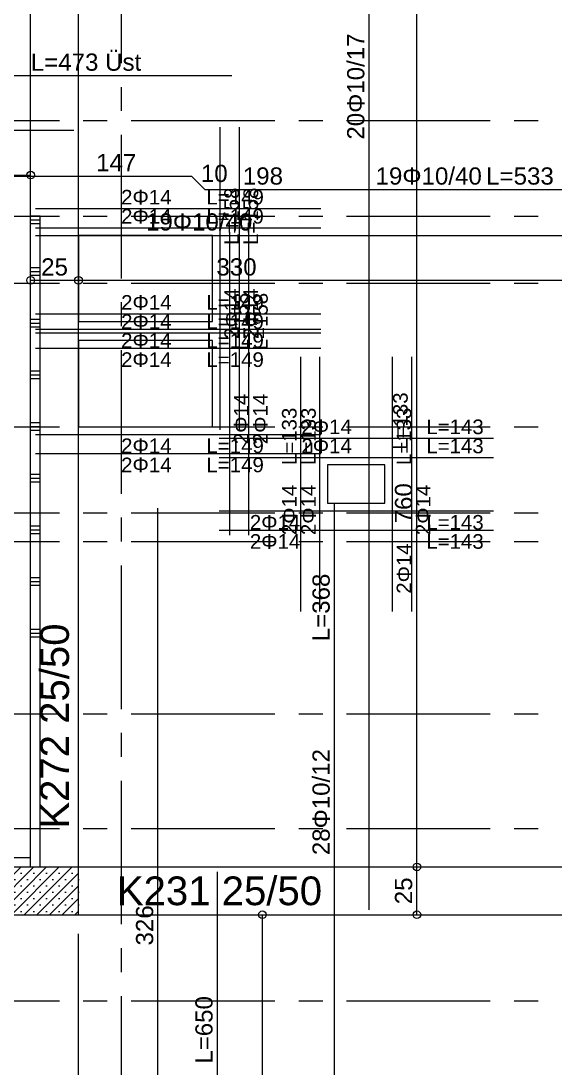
# Model space of a CAD drawing. Header units: millimetres. Extents: x 2232 to 85269, y -3593 to 5869.
# Drawn here: x 57816 to 58095, y 3591 to 4138 of the extents above; entities that cross this region are included whole.
import ezdxf

# ---------------------------------------------------------------- set-up
doc = ezdxf.new("R2010")
doc.units = ezdxf.units.MM
for name, pattern in [('CENTER2', [112.5, 75, -12.5, 12.5, -12.5]), ('DASHDOT2', [12.7, 6.35, -3.175, 0, -3.175]), ('HIDDEN2', [18.75, 12.5, -6.25])]:
    doc.linetypes.add(name, pattern=pattern)
doc.layers.add('aks', color=251, linetype='DASHDOT2', lineweight=35)
for name, color, linetype in [('Donatı Topl. Uzun. Yazısı', 7, 'Continuous'), ('Donatı Uz. Yazısı', 7, 'Continuous'), ('Donatı Yazısı', 7, 'Continuous'), ('Donatı Çizgisi', 7, 'Continuous'), ('Döşeme Boşluğu', 7, 'Continuous'), ('Kiriş', 7, 'Continuous'), ('Merdiven', 7, 'Continuous'), ('Panel', 7, 'Continuous'), ('Standart', 7, 'Continuous'), ('Statik Döşeme Kenarı', 7, 'Continuous'), ('Ölçülendirme', 7, 'Continuous')]:
    doc.layers.add(name, color=color, linetype=linetype)
doc.styles.add('arial_1_18', font='arial.ttf', dxfattribs={"height": 0.2})

# ---------------------------------------------------------------- blocks, each defined once
blk = doc.blocks.new('IDE539Entity3863')
at = {"layer": 'Standart', "color": 159, "linetype": 'CENTER2', "lineweight": -3}
blk.add_lwpolyline([(2132.5, 80), (2132.5, 2250)], dxfattribs=at)
blk = doc.blocks.new('IDE539Entity3925')
at = {"layer": 'aks', "color": 251, "linetype": 'CENTER2', "lineweight": -3}
blk.add_lwpolyline([(2110, 0), (2110, 2330)], dxfattribs=at)
blk = doc.blocks.new('IDE539Entity3981')
at = {"layer": 'aks', "color": 251, "linetype": 'CENTER2', "lineweight": -3}
blk.add_lwpolyline([(0, 1090), (3260, 1090)], dxfattribs=at)
blk = doc.blocks.new('IDE539Entity3988')
at = {"layer": 'aks', "color": 251, "linetype": 'CENTER2', "lineweight": -3}
blk.add_lwpolyline([(0, 865), (3260, 865)], dxfattribs=at)
blk = doc.blocks.new('IDE539Entity3995')
at = {"layer": 'aks', "color": 251, "linetype": 'CENTER2', "lineweight": -3}
blk.add_lwpolyline([(0, 715), (3260, 715)], dxfattribs=at)
blk = doc.blocks.new('IDE539Entity4002')
at = {"layer": 'aks', "color": 251, "linetype": 'CENTER2', "lineweight": -3}
blk.add_lwpolyline([(0, 970), (3260, 970)], dxfattribs=at)
blk = doc.blocks.new('IDE539Entity4009')
at = {"layer": 'aks', "color": 251, "linetype": 'CENTER2', "lineweight": -3}
blk.add_lwpolyline([(0, 1125), (3260, 1125)], dxfattribs=at)
blk = doc.blocks.new('IDE539Entity4016')
at = {"layer": 'aks', "color": 251, "linetype": 'CENTER2', "lineweight": -3}
blk.add_lwpolyline([(0, 1015), (3260, 1015)], dxfattribs=at)
blk = doc.blocks.new('IDE539Entity4023')
at = {"layer": 'aks', "color": 251, "linetype": 'CENTER2', "lineweight": -3}
blk.add_lwpolyline([(0, 760), (3260, 760)], dxfattribs=at)
blk = doc.blocks.new('IDE539Entity4044')
at = {"layer": 'aks', "color": 251, "linetype": 'CENTER2', "lineweight": -3}
blk.add_lwpolyline([(0, 955), (3260, 955)], dxfattribs=at)
blk = doc.blocks.new('IDE539Entity4051')
at = {"layer": 'aks', "color": 251, "linetype": 'CENTER2', "lineweight": -3}
blk.add_lwpolyline([(0, 805), (3260, 805)], dxfattribs=at)
blk = doc.blocks.new('IDE539Entity4260')
at = {"layer": 'Panel', "linetype": 'Continuous', "lineweight": 5}
h = blk.add_hatch(dxfattribs=at)
h.set_pattern_fill('SACNCR', color=163, scale=50, style=0)
h.set_pattern_definition([(45, (0, 0), (-3.314563, 3.314563), []), (45, (3.3146, 0), (-3.314563, 3.314563), [0, -4.6875])])
h.paths.add_polyline_path([(1800, 785), (2110, 785), (2110, 760), (1800, 760)])
blk = doc.blocks.new('IDE539Entity4262')
at = {"layer": 'Panel', "color": 164, "linetype": 'Continuous', "lineweight": -3}
blk.add_lwpolyline([(1800, 760), (2110, 760)], dxfattribs=at)
blk = doc.blocks.new('IDE539Entity4263')
at = {"layer": 'Panel', "color": 164, "linetype": 'Continuous', "lineweight": -3}
blk.add_lwpolyline([(2110, 760), (2110, 785)], dxfattribs=at)
blk = doc.blocks.new('IDE539Entity4264')
at = {"layer": 'Panel', "color": 164, "linetype": 'Continuous', "lineweight": -3}
blk.add_lwpolyline([(1800, 785), (2110, 785)], dxfattribs=at)
blk = doc.blocks.new('IDE539Entity4268')
at = {"layer": 'aks', "color": 251, "linetype": 'CENTER2', "lineweight": -3}
blk.add_lwpolyline([(0, 1175), (3260, 1175)], dxfattribs=at)
blk = doc.blocks.new('IDE539Entity4543')
at = {"layer": 'Statik Döşeme Kenarı', "color": 1, "linetype": 'Continuous', "lineweight": 5}
blk.add_lwpolyline([(1825, 1125), (2085, 1125)], dxfattribs=at)
blk = doc.blocks.new('IDE539Entity4704')
at = {"layer": 'Döşeme Boşluğu', "color": 8, "linetype": 'Continuous', "lineweight": -3}
blk.add_lwpolyline([(2110, 1070), (2180, 1070)], dxfattribs=at)
blk = doc.blocks.new('IDE539Entity4705')
at = {"layer": 'Döşeme Boşluğu', "color": 8, "linetype": 'Continuous', "lineweight": -3}
blk.add_lwpolyline([(2180, 1070), (2180, 1115)], dxfattribs=at)
blk = doc.blocks.new('IDE539Entity4706')
at = {"layer": 'Döşeme Boşluğu', "color": 8, "linetype": 'Continuous', "lineweight": -3}
blk.add_lwpolyline([(2180, 1115), (2110, 1115)], dxfattribs=at)
blk = doc.blocks.new('IDE539Entity4707')
at = {"layer": 'Döşeme Boşluğu', "color": 8, "linetype": 'Continuous', "lineweight": -3}
blk.add_lwpolyline([(2110, 1115), (2110, 1070)], dxfattribs=at)
blk = doc.blocks.new('IDE539Entity4708')
at = {"layer": 'Donatı Çizgisi', "color": 5, "linetype": 'Continuous', "lineweight": 5}
blk.add_lwpolyline([(2087.5, 1119), (2236.59, 1119)], dxfattribs=at)
at = {"layer": 'Donatı Topl. Uzun. Yazısı', "color": 1, "linetype": 'Continuous', "lineweight": 5, "style": 'arial_1_18'}
blk.add_text('L=149', height=7.65, dxfattribs=at).set_placement((2176.76, 1121.12))
at = {"layer": 'Donatı Yazısı', "color": 5, "linetype": 'Continuous', "lineweight": 5, "style": 'arial_1_18'}
blk.add_text('2Φ14', height=7.65, dxfattribs=at).set_placement((2132.23, 1121.12))
blk = doc.blocks.new('IDE539Entity4709')
at = {"layer": 'Donatı Çizgisi', "color": 5, "linetype": 'Continuous', "lineweight": 5}
blk.add_lwpolyline([(2087.5, 1129), (2236.59, 1129)], dxfattribs=at)
at = {"layer": 'Donatı Topl. Uzun. Yazısı', "color": 1, "linetype": 'Continuous', "lineweight": 5, "style": 'arial_1_18'}
blk.add_text('L=149', height=7.65, dxfattribs=at).set_placement((2176.76, 1131.12))
at = {"layer": 'Donatı Yazısı', "color": 5, "linetype": 'Continuous', "lineweight": 5, "style": 'arial_1_18'}
blk.add_text('2Φ14', height=7.65, dxfattribs=at).set_placement((2132.23, 1131.12))
blk = doc.blocks.new('IDE539Entity4710')
at = {"layer": 'Donatı Çizgisi', "color": 5, "linetype": 'Continuous', "lineweight": 5}
blk.add_lwpolyline([(2184, 1013.41), (2184, 1171.59)], dxfattribs=at)
at = {"layer": 'Donatı Topl. Uzun. Yazısı', "color": 1, "linetype": 'Continuous', "lineweight": 5, "style": 'arial_1_18'}
blk.add_text('L=158', height=7.65, rotation=90, dxfattribs=at).set_placement((2193.78, 1109.94))
at = {"layer": 'Donatı Yazısı', "color": 5, "linetype": 'Continuous', "lineweight": 5, "style": 'arial_1_18'}
blk.add_text('2Φ14', height=7.65, rotation=90, dxfattribs=at).set_placement((2193.78, 1060.86))
blk = doc.blocks.new('IDE539Entity4711')
at = {"layer": 'Donatı Çizgisi', "color": 5, "linetype": 'Continuous', "lineweight": 5}
blk.add_lwpolyline([(2194, 1013.41), (2194, 1171.59)], dxfattribs=at)
at = {"layer": 'Donatı Topl. Uzun. Yazısı', "color": 1, "linetype": 'Continuous', "lineweight": 5, "style": 'arial_1_18'}
blk.add_text('L=158', height=7.65, rotation=90, dxfattribs=at).set_placement((2203.78, 1109.94))
at = {"layer": 'Donatı Yazısı', "color": 5, "linetype": 'Continuous', "lineweight": 5, "style": 'arial_1_18'}
blk.add_text('2Φ14', height=7.65, rotation=90, dxfattribs=at).set_placement((2203.78, 1060.86))
blk = doc.blocks.new('IDE539Entity4712')
at = {"layer": 'Donatı Çizgisi', "color": 5, "linetype": 'Continuous', "lineweight": 5}
blk.add_lwpolyline([(2087.5, 1066), (2236.59, 1066)], dxfattribs=at)
at = {"layer": 'Donatı Topl. Uzun. Yazısı', "color": 1, "linetype": 'Continuous', "lineweight": 5, "style": 'arial_1_18'}
blk.add_text('L=149', height=7.65, dxfattribs=at).set_placement((2176.76, 1056.22))
at = {"layer": 'Donatı Yazısı', "color": 5, "linetype": 'Continuous', "lineweight": 5, "style": 'arial_1_18'}
blk.add_text('2Φ14', height=7.65, dxfattribs=at).set_placement((2132.23, 1056.22))
blk = doc.blocks.new('IDE539Entity4713')
at = {"layer": 'Donatı Çizgisi', "color": 5, "linetype": 'Continuous', "lineweight": 5}
blk.add_lwpolyline([(2087.5, 1056), (2236.59, 1056)], dxfattribs=at)
at = {"layer": 'Donatı Topl. Uzun. Yazısı', "color": 1, "linetype": 'Continuous', "lineweight": 5, "style": 'arial_1_18'}
blk.add_text('L=149', height=7.65, dxfattribs=at).set_placement((2176.76, 1046.22))
at = {"layer": 'Donatı Yazısı', "color": 5, "linetype": 'Continuous', "lineweight": 5, "style": 'arial_1_18'}
blk.add_text('2Φ14', height=7.65, dxfattribs=at).set_placement((2132.23, 1046.22))
blk = doc.blocks.new('IDE539Entity4714')
at = {"layer": 'Döşeme Boşluğu', "color": 8, "linetype": 'Continuous', "lineweight": -3}
blk.add_lwpolyline([(2110, 1015), (2180, 1015)], dxfattribs=at)
blk = doc.blocks.new('IDE539Entity4715')
at = {"layer": 'Döşeme Boşluğu', "color": 8, "linetype": 'Continuous', "lineweight": -3}
blk.add_lwpolyline([(2180, 1015), (2180, 1060)], dxfattribs=at)
blk = doc.blocks.new('IDE539Entity4716')
at = {"layer": 'Döşeme Boşluğu', "color": 8, "linetype": 'Continuous', "lineweight": -3}
blk.add_lwpolyline([(2180, 1060), (2110, 1060)], dxfattribs=at)
blk = doc.blocks.new('IDE539Entity4717')
at = {"layer": 'Döşeme Boşluğu', "color": 8, "linetype": 'Continuous', "lineweight": -3}
blk.add_lwpolyline([(2110, 1060), (2110, 1015)], dxfattribs=at)
blk = doc.blocks.new('IDE539Entity4718')
at = {"layer": 'Donatı Çizgisi', "color": 5, "linetype": 'Continuous', "lineweight": 5}
blk.add_lwpolyline([(2087.5, 1064), (2236.59, 1064)], dxfattribs=at)
at = {"layer": 'Donatı Topl. Uzun. Yazısı', "color": 1, "linetype": 'Continuous', "lineweight": 5, "style": 'arial_1_18'}
blk.add_text('L=149', height=7.65, dxfattribs=at).set_placement((2176.76, 1066.12))
at = {"layer": 'Donatı Yazısı', "color": 5, "linetype": 'Continuous', "lineweight": 5, "style": 'arial_1_18'}
blk.add_text('2Φ14', height=7.65, dxfattribs=at).set_placement((2132.23, 1066.12))
blk = doc.blocks.new('IDE539Entity4719')
at = {"layer": 'Donatı Çizgisi', "color": 5, "linetype": 'Continuous', "lineweight": 5}
blk.add_lwpolyline([(2087.5, 1074), (2236.59, 1074)], dxfattribs=at)
at = {"layer": 'Donatı Topl. Uzun. Yazısı', "color": 1, "linetype": 'Continuous', "lineweight": 5, "style": 'arial_1_18'}
blk.add_text('L=149', height=7.65, dxfattribs=at).set_placement((2176.76, 1076.12))
at = {"layer": 'Donatı Yazısı', "color": 5, "linetype": 'Continuous', "lineweight": 5, "style": 'arial_1_18'}
blk.add_text('2Φ14', height=7.65, dxfattribs=at).set_placement((2132.23, 1076.12))
blk = doc.blocks.new('IDE539Entity4720')
at = {"layer": 'Donatı Çizgisi', "color": 5, "linetype": 'Continuous', "lineweight": 5}
blk.add_lwpolyline([(2189, 958.41), (2189, 1116.59)], dxfattribs=at)
at = {"layer": 'Donatı Topl. Uzun. Yazısı', "color": 1, "linetype": 'Continuous', "lineweight": 5, "style": 'arial_1_18'}
blk.add_text('L=158', height=7.65, rotation=90, dxfattribs=at).set_placement((2198.78, 1054.94))
at = {"layer": 'Donatı Yazısı', "color": 5, "linetype": 'Continuous', "lineweight": 5, "style": 'arial_1_18'}
blk.add_text('2Φ14', height=7.65, rotation=90, dxfattribs=at).set_placement((2198.78, 1005.86))
blk = doc.blocks.new('IDE539Entity4721')
at = {"layer": 'Donatı Çizgisi', "color": 5, "linetype": 'Continuous', "lineweight": 5}
blk.add_lwpolyline([(2199, 958.41), (2199, 1116.59)], dxfattribs=at)
at = {"layer": 'Donatı Topl. Uzun. Yazısı', "color": 1, "linetype": 'Continuous', "lineweight": 5, "style": 'arial_1_18'}
blk.add_text('L=158', height=7.65, rotation=90, dxfattribs=at).set_placement((2208.78, 1054.94))
at = {"layer": 'Donatı Yazısı', "color": 5, "linetype": 'Continuous', "lineweight": 5, "style": 'arial_1_18'}
blk.add_text('2Φ14', height=7.65, rotation=90, dxfattribs=at).set_placement((2208.78, 1005.86))
blk = doc.blocks.new('IDE539Entity4722')
at = {"layer": 'Donatı Çizgisi', "color": 5, "linetype": 'Continuous', "lineweight": 5}
blk.add_lwpolyline([(2087.5, 1011), (2236.59, 1011)], dxfattribs=at)
at = {"layer": 'Donatı Topl. Uzun. Yazısı', "color": 1, "linetype": 'Continuous', "lineweight": 5, "style": 'arial_1_18'}
blk.add_text('L=149', height=7.65, dxfattribs=at).set_placement((2176.76, 1001.22))
at = {"layer": 'Donatı Yazısı', "color": 5, "linetype": 'Continuous', "lineweight": 5, "style": 'arial_1_18'}
blk.add_text('2Φ14', height=7.65, dxfattribs=at).set_placement((2132.23, 1001.22))
blk = doc.blocks.new('IDE539Entity4723')
at = {"layer": 'Donatı Çizgisi', "color": 5, "linetype": 'Continuous', "lineweight": 5}
blk.add_lwpolyline([(2087.5, 1001), (2236.59, 1001)], dxfattribs=at)
at = {"layer": 'Donatı Topl. Uzun. Yazısı', "color": 1, "linetype": 'Continuous', "lineweight": 5, "style": 'arial_1_18'}
blk.add_text('L=149', height=7.65, dxfattribs=at).set_placement((2176.76, 991.22))
at = {"layer": 'Donatı Yazısı', "color": 5, "linetype": 'Continuous', "lineweight": 5, "style": 'arial_1_18'}
blk.add_text('2Φ14', height=7.65, dxfattribs=at).set_placement((2132.23, 991.22))
blk = doc.blocks.new('IDE539Entity4724')
at = {"layer": 'Döşeme Boşluğu', "color": 8, "linetype": 'Continuous', "lineweight": -3}
blk.add_lwpolyline([(2270, 975), (2270, 995)], dxfattribs=at)
blk = doc.blocks.new('IDE539Entity4725')
at = {"layer": 'Döşeme Boşluğu', "color": 8, "linetype": 'Continuous', "lineweight": -3}
blk.add_lwpolyline([(2270, 995), (2240, 995)], dxfattribs=at)
blk = doc.blocks.new('IDE539Entity4726')
at = {"layer": 'Döşeme Boşluğu', "color": 8, "linetype": 'Continuous', "lineweight": -3}
blk.add_lwpolyline([(2240, 995), (2240, 975)], dxfattribs=at)
blk = doc.blocks.new('IDE539Entity4727')
at = {"layer": 'Döşeme Boşluğu', "color": 8, "linetype": 'Continuous', "lineweight": -3}
blk.add_lwpolyline([(2240, 975), (2270, 975)], dxfattribs=at)
blk = doc.blocks.new('IDE539Entity4728')
at = {"layer": 'Donatı Çizgisi', "color": 5, "linetype": 'Continuous', "lineweight": 5}
blk.add_lwpolyline([(2236, 918.41), (2236, 1051.59)], dxfattribs=at)
at = {"layer": 'Donatı Topl. Uzun. Yazısı', "color": 1, "linetype": 'Continuous', "lineweight": 5, "style": 'arial_1_18'}
blk.add_text('L=133', height=7.65, rotation=90, dxfattribs=at).set_placement((2233.88, 994.94))
at = {"layer": 'Donatı Yazısı', "color": 5, "linetype": 'Continuous', "lineweight": 5, "style": 'arial_1_18'}
blk.add_text('2Φ14', height=7.65, rotation=90, dxfattribs=at).set_placement((2233.88, 958.36))
blk = doc.blocks.new('IDE539Entity4729')
at = {"layer": 'Donatı Çizgisi', "color": 5, "linetype": 'Continuous', "lineweight": 5}
blk.add_lwpolyline([(2226, 918.41), (2226, 1051.59)], dxfattribs=at)
at = {"layer": 'Donatı Topl. Uzun. Yazısı', "color": 1, "linetype": 'Continuous', "lineweight": 5, "style": 'arial_1_18'}
blk.add_text('L=133', height=7.65, rotation=90, dxfattribs=at).set_placement((2223.88, 994.94))
at = {"layer": 'Donatı Yazısı', "color": 5, "linetype": 'Continuous', "lineweight": 5, "style": 'arial_1_18'}
blk.add_text('2Φ14', height=7.65, rotation=90, dxfattribs=at).set_placement((2223.88, 958.36))
blk = doc.blocks.new('IDE539Entity4730')
at = {"layer": 'Donatı Çizgisi', "color": 5, "linetype": 'Continuous', "lineweight": 5}
blk.add_lwpolyline([(2183.41, 999), (2326.59, 999)], dxfattribs=at)
at = {"layer": 'Donatı Topl. Uzun. Yazısı', "color": 1, "linetype": 'Continuous', "lineweight": 5, "style": 'arial_1_18'}
blk.add_text('L=143', height=7.65, dxfattribs=at).set_placement((2291.56, 1001.12))
at = {"layer": 'Donatı Yazısı', "color": 5, "linetype": 'Continuous', "lineweight": 5, "style": 'arial_1_18'}
blk.add_text('2Φ14', height=7.65, dxfattribs=at).set_placement((2226.36, 1001.12))
blk = doc.blocks.new('IDE539Entity4731')
at = {"layer": 'Donatı Çizgisi', "color": 5, "linetype": 'Continuous', "lineweight": 5}
blk.add_lwpolyline([(2183.41, 1009), (2326.59, 1009)], dxfattribs=at)
at = {"layer": 'Donatı Topl. Uzun. Yazısı', "color": 1, "linetype": 'Continuous', "lineweight": 5, "style": 'arial_1_18'}
blk.add_text('L=143', height=7.65, dxfattribs=at).set_placement((2291.56, 1011.12))
at = {"layer": 'Donatı Yazısı', "color": 5, "linetype": 'Continuous', "lineweight": 5, "style": 'arial_1_18'}
blk.add_text('2Φ14', height=7.65, dxfattribs=at).set_placement((2226.36, 1011.12))
blk = doc.blocks.new('IDE539Entity4732')
at = {"layer": 'Donatı Çizgisi', "color": 5, "linetype": 'Continuous', "lineweight": 5}
blk.add_lwpolyline([(2274, 918.41), (2274, 1051.59)], dxfattribs=at)
at = {"layer": 'Donatı Topl. Uzun. Yazısı', "color": 1, "linetype": 'Continuous', "lineweight": 5, "style": 'arial_1_18'}
blk.add_text('L=133', height=7.65, rotation=90, dxfattribs=at).set_placement((2283.77, 994.94))
at = {"layer": 'Donatı Yazısı', "color": 5, "linetype": 'Continuous', "lineweight": 5, "style": 'arial_1_18'}
blk.add_text('2Φ14', height=7.65, rotation=90, dxfattribs=at).set_placement((2283.77, 927.73))
blk = doc.blocks.new('IDE539Entity4733')
at = {"layer": 'Donatı Çizgisi', "color": 5, "linetype": 'Continuous', "lineweight": 5}
blk.add_lwpolyline([(2284, 918.41), (2284, 1051.59)], dxfattribs=at)
at = {"layer": 'Donatı Topl. Uzun. Yazısı', "color": 1, "linetype": 'Continuous', "lineweight": 5, "style": 'arial_1_18'}
blk.add_text('L=133', height=7.65, rotation=90, dxfattribs=at).set_placement((2281.87, 1002.93))
at = {"layer": 'Donatı Yazısı', "color": 5, "linetype": 'Continuous', "lineweight": 5, "style": 'arial_1_18'}
blk.add_text('2Φ14', height=7.65, rotation=90, dxfattribs=at).set_placement((2293.77, 958.36))
blk = doc.blocks.new('IDE539Entity4734')
at = {"layer": 'Donatı Çizgisi', "color": 5, "linetype": 'Continuous', "lineweight": 5}
blk.add_lwpolyline([(2183.41, 971), (2326.59, 971)], dxfattribs=at)
at = {"layer": 'Donatı Topl. Uzun. Yazısı', "color": 1, "linetype": 'Continuous', "lineweight": 5, "style": 'arial_1_18'}
blk.add_text('L=143', height=7.65, dxfattribs=at).set_placement((2291.56, 961.22))
at = {"layer": 'Donatı Yazısı', "color": 5, "linetype": 'Continuous', "lineweight": 5, "style": 'arial_1_18'}
blk.add_text('2Φ14', height=7.65, dxfattribs=at).set_placement((2199.45, 961.22))
blk = doc.blocks.new('IDE539Entity4735')
at = {"layer": 'Donatı Çizgisi', "color": 5, "linetype": 'Continuous', "lineweight": 5}
blk.add_lwpolyline([(2183.41, 961), (2326.59, 961)], dxfattribs=at)
at = {"layer": 'Donatı Topl. Uzun. Yazısı', "color": 1, "linetype": 'Continuous', "lineweight": 5, "style": 'arial_1_18'}
blk.add_text('L=143', height=7.65, dxfattribs=at).set_placement((2291.56, 951.22))
at = {"layer": 'Donatı Yazısı', "color": 5, "linetype": 'Continuous', "lineweight": 5, "style": 'arial_1_18'}
blk.add_text('2Φ14', height=7.65, dxfattribs=at).set_placement((2199.45, 951.22))
blk = doc.blocks.new('IDE539Entity4745')
at = {"layer": 'Kiriş', "color": 4, "linetype": 'Continuous', "lineweight": 5}
blk.add_lwpolyline([(2110, 760), (2440, 760)], dxfattribs=at)
blk = doc.blocks.new('IDE539Entity4746')
at = {"layer": 'Kiriş', "color": 4, "linetype": 'Continuous', "lineweight": 5}
blk.add_lwpolyline([(2110, 785), (2440, 785)], dxfattribs=at)
blk = doc.blocks.new('IDE539Entity4747')
at = {"layer": 'Kiriş', "color": 159, "linetype": 'Continuous', "lineweight": 5, "style": 'arial_1_18'}
blk.add_text('K231 25/50', height=15, dxfattribs=at).set_placement((2130, 765))
blk = doc.blocks.new('IDE539Entity4748')
at = {"layer": 'Kiriş', "color": 4, "linetype": 'Continuous', "lineweight": 5}
blk.add_lwpolyline([(2110, 785), (2110, 1315)], dxfattribs=at)
blk = doc.blocks.new('IDE539Entity4749')
at = {"layer": 'Kiriş', "color": 4, "linetype": 'Continuous', "lineweight": 5}
blk.add_lwpolyline([(2085, 785), (2085, 1125)], dxfattribs=at)
blk = doc.blocks.new('IDE539Entity4750')
at = {"layer": 'Kiriş', "color": 4, "linetype": 'Continuous', "lineweight": 5}
blk.add_lwpolyline([(2085, 1125), (2085, 1315)], dxfattribs=at)
blk = doc.blocks.new('IDE539Entity4751')
at = {"layer": 'Kiriş', "color": 159, "linetype": 'Continuous', "lineweight": 5, "style": 'arial_1_18'}
blk.add_text('K272 25/50', height=15, rotation=90, dxfattribs=at).set_placement((2105, 805))
blk = doc.blocks.new('IDE539Entity4966')
at = {"layer": 'Merdiven', "color": 171, "linetype": 'Continuous', "lineweight": -3}
blk.add_lwpolyline([(1830, 790), (2085, 790)], dxfattribs=at)
blk = doc.blocks.new('IDE539Entity4969')
at = {"layer": 'Merdiven', "color": 171, "linetype": 'Continuous', "lineweight": -3}
blk.add_lwpolyline([(2085, 790), (2085, 909)], dxfattribs=at)
blk = doc.blocks.new('IDE539Entity4977')
at = {"layer": 'Merdiven', "color": 171, "linetype": 'Continuous', "lineweight": -3}
blk.add_lwpolyline([(2085, 909), (2085, 1125)], dxfattribs=at)
blk = doc.blocks.new('IDE539Entity4978')
at = {"layer": 'Merdiven', "color": 171, "linetype": 'Continuous', "lineweight": -3}
blk.add_lwpolyline([(2075, 1125), (2085, 1125)], dxfattribs=at)
blk = doc.blocks.new('IDE539Entity5059')
at = {"layer": 'Merdiven', "color": 171, "linetype": 'Continuous', "lineweight": -3}
blk.add_lwpolyline([(1820, 785), (2090, 785)], dxfattribs=at)
blk = doc.blocks.new('IDE539Entity5060')
at = {"layer": 'Merdiven', "color": 171, "linetype": 'Continuous', "lineweight": -3}
blk.add_lwpolyline([(2090, 785), (2090, 909)], dxfattribs=at)
blk = doc.blocks.new('IDE539Entity5062')
at = {"layer": 'Merdiven', "color": 171, "linetype": 'Continuous', "lineweight": -3}
blk.add_lwpolyline([(2090, 909), (2085, 909)], dxfattribs=at)
blk = doc.blocks.new('IDE539Entity5067')
at = {"layer": 'Merdiven', "color": 171, "linetype": 'HIDDEN2', "lineweight": -3}
blk.add_lwpolyline([(2090, 909), (2085, 909)], dxfattribs=at)
blk = doc.blocks.new('IDE539Entity5070')
at = {"layer": 'Merdiven', "color": 171, "linetype": 'HIDDEN2', "lineweight": -3}
blk.add_lwpolyline([(2090, 936), (2085, 936)], dxfattribs=at)
blk = doc.blocks.new('IDE539Entity5073')
at = {"layer": 'Merdiven', "color": 171, "linetype": 'HIDDEN2', "lineweight": -3}
blk.add_lwpolyline([(2090, 963), (2085, 963)], dxfattribs=at)
blk = doc.blocks.new('IDE539Entity5076')
at = {"layer": 'Merdiven', "color": 171, "linetype": 'HIDDEN2', "lineweight": -3}
blk.add_lwpolyline([(2090, 990), (2085, 990)], dxfattribs=at)
blk = doc.blocks.new('IDE539Entity5079')
at = {"layer": 'Merdiven', "color": 171, "linetype": 'HIDDEN2', "lineweight": -3}
blk.add_lwpolyline([(2090, 1017), (2085, 1017)], dxfattribs=at)
blk = doc.blocks.new('IDE539Entity5082')
at = {"layer": 'Merdiven', "color": 171, "linetype": 'HIDDEN2', "lineweight": -3}
blk.add_lwpolyline([(2090, 1044), (2085, 1044)], dxfattribs=at)
blk = doc.blocks.new('IDE539Entity5085')
at = {"layer": 'Merdiven', "color": 171, "linetype": 'HIDDEN2', "lineweight": -3}
blk.add_lwpolyline([(2090, 1071), (2085, 1071)], dxfattribs=at)
blk = doc.blocks.new('IDE539Entity5088')
at = {"layer": 'Merdiven', "color": 171, "linetype": 'HIDDEN2', "lineweight": -3}
blk.add_lwpolyline([(2090, 1098), (2085, 1098)], dxfattribs=at)
blk = doc.blocks.new('IDE539Entity5091')
at = {"layer": 'Merdiven', "color": 171, "linetype": 'HIDDEN2', "lineweight": -3}
blk.add_lwpolyline([(2090, 1125), (2085, 1125)], dxfattribs=at)
blk = doc.blocks.new('IDE539Entity5094')
at = {"layer": 'Merdiven', "color": 171, "linetype": 'HIDDEN2', "lineweight": -3}
blk.add_lwpolyline([(2090, 907), (2085, 907)], dxfattribs=at)
blk = doc.blocks.new('IDE539Entity5096')
at = {"layer": 'Merdiven', "color": 171, "linetype": 'HIDDEN2', "lineweight": -3}
blk.add_lwpolyline([(2090, 934), (2085, 934)], dxfattribs=at)
blk = doc.blocks.new('IDE539Entity5098')
at = {"layer": 'Merdiven', "color": 171, "linetype": 'HIDDEN2', "lineweight": -3}
blk.add_lwpolyline([(2090, 961), (2085, 961)], dxfattribs=at)
blk = doc.blocks.new('IDE539Entity5100')
at = {"layer": 'Merdiven', "color": 171, "linetype": 'HIDDEN2', "lineweight": -3}
blk.add_lwpolyline([(2090, 988), (2085, 988)], dxfattribs=at)
blk = doc.blocks.new('IDE539Entity5102')
at = {"layer": 'Merdiven', "color": 171, "linetype": 'HIDDEN2', "lineweight": -3}
blk.add_lwpolyline([(2090, 1015), (2085, 1015)], dxfattribs=at)
blk = doc.blocks.new('IDE539Entity5104')
at = {"layer": 'Merdiven', "color": 171, "linetype": 'HIDDEN2', "lineweight": -3}
blk.add_lwpolyline([(2090, 1042), (2085, 1042)], dxfattribs=at)
blk = doc.blocks.new('IDE539Entity5106')
at = {"layer": 'Merdiven', "color": 171, "linetype": 'HIDDEN2', "lineweight": -3}
blk.add_lwpolyline([(2090, 1069), (2085, 1069)], dxfattribs=at)
blk = doc.blocks.new('IDE539Entity5108')
at = {"layer": 'Merdiven', "color": 171, "linetype": 'HIDDEN2', "lineweight": -3}
blk.add_lwpolyline([(2090, 1096), (2085, 1096)], dxfattribs=at)
blk = doc.blocks.new('IDE539Entity5110')
at = {"layer": 'Merdiven', "color": 171, "linetype": 'HIDDEN2', "lineweight": -3}
blk.add_lwpolyline([(2090, 1123), (2085, 1123)], dxfattribs=at)
blk = doc.blocks.new('IDE539Entity5112')
at = {"layer": 'Merdiven', "color": 171, "linetype": 'Continuous', "lineweight": -3}
blk.add_lwpolyline([(2090, 905), (2085, 905)], dxfattribs=at)
blk = doc.blocks.new('IDE539Entity5114')
at = {"layer": 'Merdiven', "color": 171, "linetype": 'Continuous', "lineweight": -3}
blk.add_lwpolyline([(2090, 932), (2085, 932)], dxfattribs=at)
blk = doc.blocks.new('IDE539Entity5116')
at = {"layer": 'Merdiven', "color": 171, "linetype": 'Continuous', "lineweight": -3}
blk.add_lwpolyline([(2090, 959), (2085, 959)], dxfattribs=at)
blk = doc.blocks.new('IDE539Entity5118')
at = {"layer": 'Merdiven', "color": 171, "linetype": 'Continuous', "lineweight": -3}
blk.add_lwpolyline([(2090, 986), (2085, 986)], dxfattribs=at)
blk = doc.blocks.new('IDE539Entity5120')
at = {"layer": 'Merdiven', "color": 171, "linetype": 'Continuous', "lineweight": -3}
blk.add_lwpolyline([(2090, 1013), (2085, 1013)], dxfattribs=at)
blk = doc.blocks.new('IDE539Entity5122')
at = {"layer": 'Merdiven', "color": 171, "linetype": 'Continuous', "lineweight": -3}
blk.add_lwpolyline([(2090, 1040), (2085, 1040)], dxfattribs=at)
blk = doc.blocks.new('IDE539Entity5124')
at = {"layer": 'Merdiven', "color": 171, "linetype": 'Continuous', "lineweight": -3}
blk.add_lwpolyline([(2090, 1067), (2085, 1067)], dxfattribs=at)
blk = doc.blocks.new('IDE539Entity5126')
at = {"layer": 'Merdiven', "color": 171, "linetype": 'Continuous', "lineweight": -3}
blk.add_lwpolyline([(2090, 1094), (2085, 1094)], dxfattribs=at)
blk = doc.blocks.new('IDE539Entity5128')
at = {"layer": 'Merdiven', "color": 171, "linetype": 'Continuous', "lineweight": -3}
blk.add_lwpolyline([(2090, 1121), (2085, 1121)], dxfattribs=at)
blk = doc.blocks.new('IDE539Entity5130')
at = {"layer": 'Merdiven', "color": 171, "linetype": 'Continuous', "lineweight": -3}
blk.add_lwpolyline([(2090, 909), (2085, 909)], dxfattribs=at)
blk = doc.blocks.new('IDE539Entity5132')
at = {"layer": 'Merdiven', "color": 171, "linetype": 'Continuous', "lineweight": -3}
blk.add_lwpolyline([(2090, 909), (2090, 1125)], dxfattribs=at)
blk = doc.blocks.new('IDE539Entity5133')
at = {"layer": 'Merdiven', "color": 171, "linetype": 'Continuous', "lineweight": -3}
blk.add_lwpolyline([(2090, 1125), (2085, 1125)], dxfattribs=at)
blk = doc.blocks.new('IDE539Entity5156')
at = {"layer": 'Donatı Çizgisi', "color": 5, "linetype": 'Continuous', "lineweight": 5}
for points in [[(2261.75, 762.5), (2261.75, 1567.5)], [(1717.5, 1198.5), (2190, 1198.5)], [(1802.5, 1170), (2107.5, 1170)], [(2022.5, 1146), (2169, 1146)], [(2169, 1146), (2176, 1139)], [(2176, 1139), (2374, 1139)], [(2087.5, 1115), (2462.5, 1115)], [(2243.65, 607.25), (2243.65, 975)], [(2151.5, 646), (2151.5, 972.5)], [(2182.5, 132.5), (2182.5, 782.5)]]:
    blk.add_lwpolyline(points, dxfattribs=at)
at = {"layer": 'Donatı Topl. Uzun. Yazısı', "color": 1, "linetype": 'Continuous', "lineweight": 5, "style": 'arial_1_18'}
for s, p in [('L=473 Üst', (2085.09, 1201)), ('L=533', (2322.85, 1141.5))]:
    blk.add_text(s, height=9, dxfattribs=at).set_placement(p)
for s, p in [('L=368', (2241.15, 902.91)), ('L=650', (2180, 682.19))]:
    blk.add_text(s, height=9, rotation=90, dxfattribs=at).set_placement(p)
at = {"layer": 'Donatı Uz. Yazısı', "color": 5, "linetype": 'Continuous', "lineweight": 5, "style": 'arial_1_18'}
for s, p in [('147', (2119.19, 1148.5)), ('10', (2173.9, 1142.87)), ('198', (2195.8, 1141.5))]:
    blk.add_text(s, height=9, dxfattribs=at).set_placement(p)
blk.add_text('326', height=9, rotation=90, dxfattribs=at).set_placement((2149, 743.95))
at = {"layer": 'Donatı Yazısı', "color": 5, "linetype": 'Continuous', "lineweight": 5, "style": 'arial_1_18'}
for s, p in [('20Φ10/17', (2259.25, 1165)), ('28Φ10/12', (2241.15, 791.13))]:
    blk.add_text(s, height=9, rotation=90, dxfattribs=at).set_placement(p)
for p in [(2265.1, 1141.5), (2145.25, 1117.5)]:
    blk.add_text('19Φ10/40', height=9, dxfattribs=at).set_placement(p)
blk = doc.blocks.new('IDE539Entity5157')
at = {"layer": 'Ölçülendirme', "color": 1, "linetype": 'Continuous', "lineweight": 5}
for points in [[(2286.7, 760), (2286.7, 1545)], [(1800, 1146.5), (2085, 1146.5)], [(2085, 1091.5), (2440, 1091.5)], [(2206, 130), (2206, 760)]]:
    blk.add_lwpolyline(points, dxfattribs=at)
for centre in [(2085, 1146.5), (2085, 1091.5), (2110, 1091.5), (2286.7, 785), (2206, 760), (2286.7, 760)]:
    blk.add_circle(centre, 2, dxfattribs=at)
at = {"layer": 'Ölçülendirme', "color": 1, "linetype": 'Continuous', "lineweight": 5, "style": 'arial_1_18'}
for s, p in [('25', (2090.51, 1094)), ('330', (2182.01, 1094))]:
    blk.add_text(s, height=9, dxfattribs=at).set_placement(p)
for s, p in [('760', (2284.2, 964.51)), ('25', (2284.2, 765.51))]:
    blk.add_text(s, height=9, rotation=90, dxfattribs=at).set_placement(p)

msp = doc.modelspace()

# ---------------------------------------------------------------- block references
at = {"layer": 'aks'}
for name in ['IDE539Entity3925', 'IDE539Entity4268', 'IDE539Entity4009', 'IDE539Entity3981', 'IDE539Entity4016', 'IDE539Entity4002', 'IDE539Entity4044', 'IDE539Entity3988', 'IDE539Entity4051', 'IDE539Entity4023', 'IDE539Entity3995']:
    msp.add_blockref(name, (55735.84, 2910.75), dxfattribs=at)
at = {"layer": 'Döşeme Boşluğu'}
for name in ['IDE539Entity4706', 'IDE539Entity4707', 'IDE539Entity4705', 'IDE539Entity4704', 'IDE539Entity4716', 'IDE539Entity4717', 'IDE539Entity4715', 'IDE539Entity4714', 'IDE539Entity4725', 'IDE539Entity4726', 'IDE539Entity4724', 'IDE539Entity4727']:
    msp.add_blockref(name, (55735.84, 2910.75), dxfattribs=at)
at = {"layer": 'Kiriş'}
for name in ['IDE539Entity4750', 'IDE539Entity4748', 'IDE539Entity4749', 'IDE539Entity4751', 'IDE539Entity4746', 'IDE539Entity4747', 'IDE539Entity4745']:
    msp.add_blockref(name, (55735.84, 2910.75), dxfattribs=at)
at = {"layer": 'Merdiven'}
for name in ['IDE539Entity4978', 'IDE539Entity4977', 'IDE539Entity5091', 'IDE539Entity5133', 'IDE539Entity5110', 'IDE539Entity5132', 'IDE539Entity5128', 'IDE539Entity5088', 'IDE539Entity5108', 'IDE539Entity5126', 'IDE539Entity5085', 'IDE539Entity5106', 'IDE539Entity5124', 'IDE539Entity5082', 'IDE539Entity5104', 'IDE539Entity5122', 'IDE539Entity5079', 'IDE539Entity5102', 'IDE539Entity5120', 'IDE539Entity5076', 'IDE539Entity5100', 'IDE539Entity5118', 'IDE539Entity5073', 'IDE539Entity5098', 'IDE539Entity5116', 'IDE539Entity5070', 'IDE539Entity5096', 'IDE539Entity5114', 'IDE539Entity4969', 'IDE539Entity5062', 'IDE539Entity5067', 'IDE539Entity5130', 'IDE539Entity5060', 'IDE539Entity5094', 'IDE539Entity5112', 'IDE539Entity4966', 'IDE539Entity5059']:
    msp.add_blockref(name, (55735.84, 2910.75), dxfattribs=at)
at = {"layer": 'Panel'}
for name in ['IDE539Entity4260', 'IDE539Entity4264', 'IDE539Entity4263', 'IDE539Entity4262']:
    msp.add_blockref(name, (55735.84, 2910.75), dxfattribs=at)
at = {"layer": 'Standart'}
for name in ['IDE539Entity5157', 'IDE539Entity5156', 'IDE539Entity3863', 'IDE539Entity4710', 'IDE539Entity4711', 'IDE539Entity4709', 'IDE539Entity4708', 'IDE539Entity4720', 'IDE539Entity4721', 'IDE539Entity4719', 'IDE539Entity4718', 'IDE539Entity4712', 'IDE539Entity4713', 'IDE539Entity4729', 'IDE539Entity4728', 'IDE539Entity4732', 'IDE539Entity4733', 'IDE539Entity4731', 'IDE539Entity4722', 'IDE539Entity4730', 'IDE539Entity4723', 'IDE539Entity4734', 'IDE539Entity4735']:
    msp.add_blockref(name, (55735.84, 2910.75), dxfattribs=at)
at = {"layer": 'Statik Döşeme Kenarı'}
msp.add_blockref('IDE539Entity4543', (55735.84, 2910.75), dxfattribs=at)

doc.saveas('drawing.dxf')
